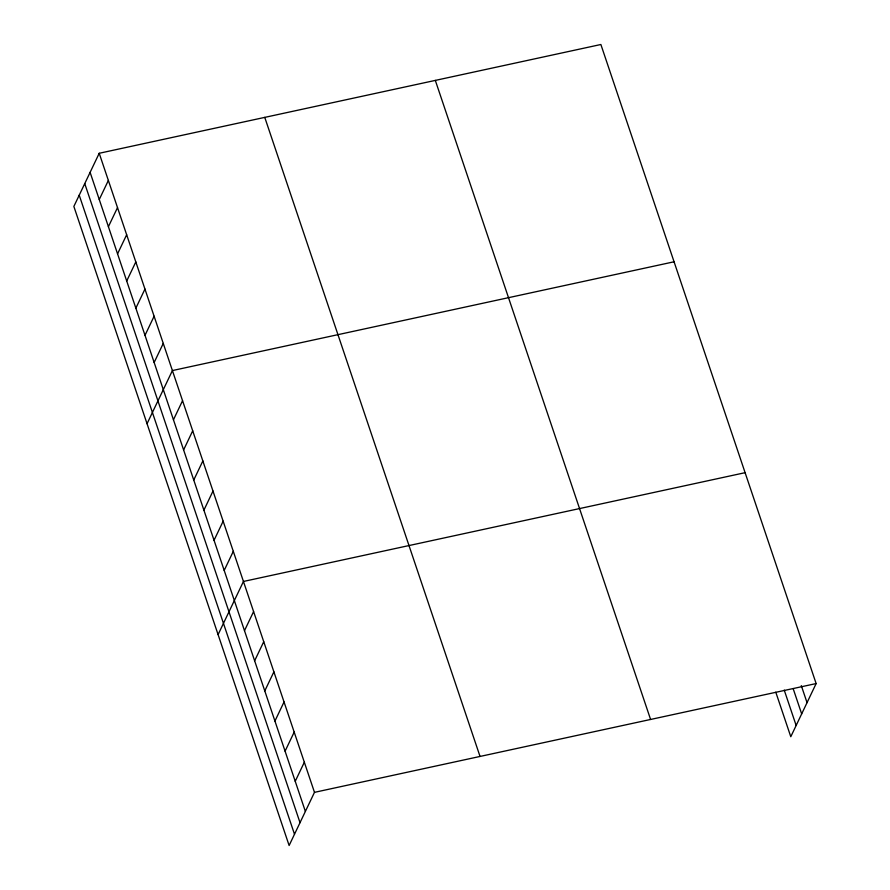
<?xml version="1.0" encoding="UTF-8"?>
<svg xmlns="http://www.w3.org/2000/svg" width="890" height="890" viewBox="0 0 890 890"><rect width="100%" height="100%" fill="white"/><g stroke="black" fill="none" stroke-linecap="round" stroke-linejoin="round"><path stroke-width="1.33" d="M99.213 153.28L73.859 206.436L289.128 845.5L314.482 792.345L99.213 153.28L600.872 44.5L816.141 683.565L790.787 736.72L775.78 692.186M99.257 199.527L108.369 180.436M108.413 226.683L117.513 207.604M117.558 253.85L126.658 234.76M126.714 281.006L135.814 261.927M135.859 308.163L144.959 289.083M145.003 335.33L154.104 316.239M154.159 362.486L163.259 343.406M147.05 423.718L172.404 370.563L674.064 261.782M173.45 419.78L182.55 400.689M183.607 449.906L192.707 430.816M193.753 480.033L202.853 460.942M203.899 510.159L212.999 491.069M214.045 540.286L223.145 521.195M224.191 570.412L233.302 551.333M218.095 634.603L243.448 581.459L745.097 472.679M244.494 630.665L253.594 611.586M254.64 660.792L263.74 641.712M264.786 690.918L273.886 671.839M274.943 721.045L284.043 701.965M285.089 751.171L294.19 732.092M295.235 781.298L304.336 762.218M314.482 792.345L816.141 683.565M801.3 685.623L807.041 702.644M793.29 689.005L801.668 713.891M784.235 690.106L796.149 725.472M435.321 80.4L650.59 719.465M264.764 117.38L480.033 756.444M90.112 172.36L305.381 811.435M84.75 183.607L300.019 822.672M79.221 195.188L294.501 834.253"/></g></svg>
